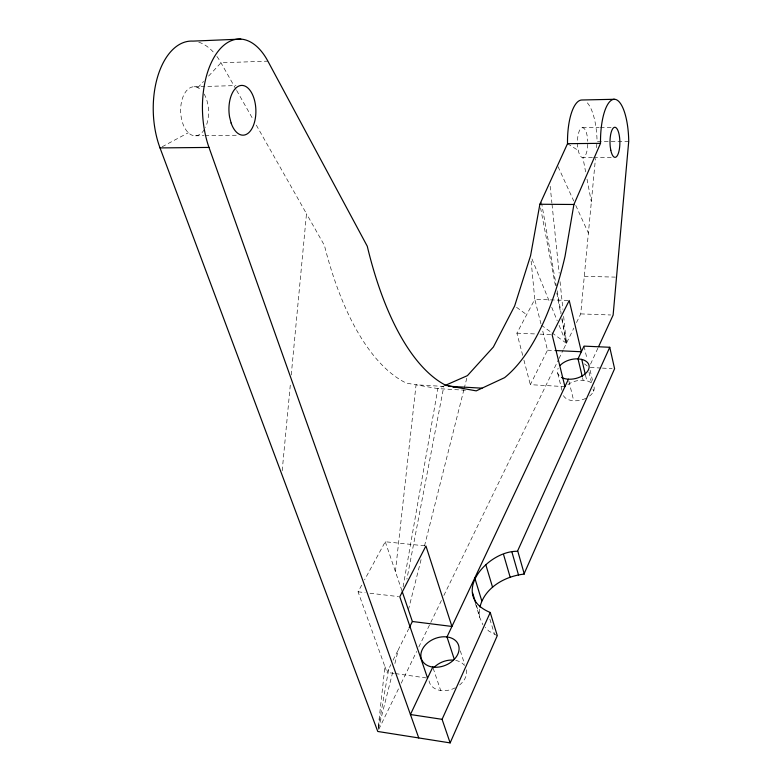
<?xml version="1.0" encoding="UTF-8"?>
<svg xmlns="http://www.w3.org/2000/svg" width="782" height="782" viewBox="0 0 782 782"><rect width="100%" height="100%" fill="white"/><g stroke="black" fill="none" stroke-linecap="round" stroke-linejoin="round"><path stroke-width="0.59" stroke-dasharray="3.91 2.93" d="M282.185 470.774L290.445 383.473M291.246 374.989L306.495 213.74L255.919 124.446M576.481 322.604L580.723 313.895L595.464 158.511M596.5 147.671L596.949 142.852M378.293 726.673L384.92 666.655L358.058 591.808L361.695 585.151M395.409 571.515L416.053 384.803L443.414 386.396M378.4 727.866L388.732 668.923L390.883 664.602M403.092 586.881L437.861 388.615L443.893 385.976L406.904 579.13M378.351 729.127L392.818 671.728M394.881 663.527L398.419 649.471L408.615 629.021M408.409 609.823L421.527 557.781M424.509 545.953L463.853 389.827M464.156 388.644L467.137 376.816M590.547 364.158L598.074 347.795M378.83 729.283L399.084 687.613M401.215 683.224L416.669 651.426M418.8 647.037L441.722 599.882M443.853 595.493L558.436 359.74M558.974 358.635L563.236 349.867M563.763 348.772L573.841 328.049M394.157 673.419L386.992 672.412L388.732 668.923M564.936 386.621L530.333 384.676L547.517 350.18L542.415 329.721M393.033 660.272L398.419 649.471M522.699 355.409L516.902 333.161L534.79 299.35L530.949 259.233M424.724 545.826L385.262 541.75L364.588 579.833M197.797 87.643L203.594 81.436M208.569 76.108L220.993 62.795L267.874 61.143M162.118 146.791L188.345 132.735M194.171 86.763L236.008 85.58M582.424 127.72L599.188 127.486M600.381 127.466L611.153 127.31M195.441 135.794L203.809 135.687M205.001 135.667L237.249 135.237M628.728 141.317L597.067 141.65A42.629 14.78 89.5 0 0 585.816 101.445M592.463 157.475L582.893 157.534L585.63 171.913M593.655 157.475L611.602 157.368M584.281 276.32L615.326 277.121M568.015 300.444L534.79 299.35L540.988 323.992M580.723 313.895L610.713 314.98M516.902 333.161L535.103 333.934M539.961 334.139L550.89 334.598M547.517 350.18L554.77 350.522M590.263 367.491L601.211 368.048M602.423 368.107L612.159 368.605M465.437 390.238L437.861 388.615L406.308 383.092A275.782 118.747 88.9 0 1 324.422 245.401L306.495 213.74M358.058 591.808L365.214 592.658M369.974 593.225L398.595 596.617M395.35 673.585L426.385 677.955M567.888 384.627A16.002 9.873 -13.2 0 1 583.137 380.277L586.852 380.834A16.002 9.873 -13.2 0 1 591.681 383.18M496.941 635.551L488.779 631.054L485.339 627.408M567.517 143.673L578.269 150.447M541.281 325.165L550.958 332.135M551.926 332.839L566.432 343.288L563.548 315.498M516.511 307.297L526.726 314.696M584.447 363.865L587.204 366.005M236.047 89.363L220.993 62.795A70.136 39.921 88.1 0 0 215.715 54.887M236.653 90.429L252.909 119.128M558.074 166.674L573.744 201.003M575.767 205.431L588.406 233.124M475.446 603.596L479.708 617.369L482.914 624.838M531.975 258.959L549.433 301.686M551.73 307.306L557.243 320.796M559.081 325.292L566.432 343.288L561.994 318.215M384.92 666.655L386.992 672.412M385.262 541.75L402.251 591.691M433.16 668.19L440.696 690.496M460.305 650.829L464.625 664.201M476.433 605.336L479.63 615.659M489.884 619.158L494.478 634.192M523.92 360.091L530.333 384.676M557.762 373.366L561.975 390.316M568.905 381.137L573.714 400.775M582.59 377.999L583.137 380.277M585.503 375.194L586.852 380.834M590.087 370.209L592.492 380.404M584.017 346.123L587.087 359.143M588.993 371.997L591.671 383.356M593.01 389.035L593.548 391.313M587.008 179.107L591.348 201.873M540.558 207.846L555.445 285.753M556.813 292.947L560.704 313.318M561.857 319.31L566.432 343.288M541.476 202.401L556.276 285.977M557.126 290.748L561.144 313.435M550.157 186.194L551.906 203.115M552.033 204.317L559.169 273.201M560.049 281.657L562.923 309.447M479.337 609.178L479.708 617.369M587.771 144.22A14.917 5.171 89.5 0 1 579.931 155.227A14.917 5.171 89.5 0 1 579.833 129.89A14.917 5.171 89.5 0 1 587.751 141.317M198.765 42.199A70.136 39.921 88.1 0 1 215.011 54.007M204.395 129.46A24.535 13.949 88.1 0 1 185.686 129.499A24.535 13.949 88.1 0 1 183.017 96.802A24.535 13.949 88.1 0 1 201.189 90.126M204.131 94.026A24.535 13.949 88.1 0 1 205.48 127.427M559.14 375.614A16.139 9.755 -13.3 0 1 558.192 368.175M466.424 669.773A19.599 14.457 -22.6 0 1 459.591 684.993M455.32 687.779A19.599 14.457 -22.6 0 1 428.986 680.663M455.72 660.409A19.599 14.457 -22.6 0 1 464.488 665.492M594.076 386.895A16.002 9.873 -13.2 0 1 589.198 396.357M585.816 398.37A16.002 9.873 -13.2 0 1 563.099 394.832"/><path stroke-width="1.17" d="M598.572 346.7L613.117 315.068L628.728 141.317A43 14.115 89.6 0 0 613.987 99.294A43 14.115 89.6 0 0 600.517 143.341L573.91 204.483L565.034 256.3A278.803 113.918 88.9 0 1 504.566 377.667L476.228 390.873L445.945 385.389A278.803 113.918 88.9 0 1 367.266 246.222L267.874 61.143A71.152 38.543 88.2 0 0 216.272 53.811A71.152 38.543 88.2 0 0 208.99 147.427L418.751 737.944M614.339 99.285L581.994 99.988A42.629 14.78 89.5 0 0 567.517 143.673L539.873 204.249L530.597 255.587L514.654 305.948L493.383 347.012L467.431 375.634L444.968 385.506M479.943 607.096C484.596 587.536 505.162 576.187 523.96 574.115L614.593 368.723L609.755 347.276L584.017 346.123L578.015 358.86L582.316 376.856M609.755 347.276L517.459 551.281C487 550.694 449.171 595.434 490.236 612.482L497.284 635.639L450.139 742.9L377.765 731.473L160.017 147.915A70.136 39.921 88.1 0 1 157.876 75.922A70.136 39.921 88.1 0 1 192.978 41.114L240.836 39.1M450.139 742.9L442.084 719.323L490.236 612.482M432.788 667.075L410.433 714.523L442.084 719.323M568.436 379.202L446.991 636.939L454.234 659.118M409.142 627.946L412.368 621.495L402.251 591.691M567.517 143.673L600.517 143.341M160.017 147.915L208.99 147.427M539.873 204.249L573.91 204.483M555.973 350.571L581.368 351.753L569.208 300.483L552.102 334.647L564.936 386.621M448.663 386.249L482.015 388.185M452.934 386.943L455.31 387.08M412.368 621.495L451.928 626.45L425.926 545.953L399.788 596.764L427.578 678.121M561.496 377.413A16.139 9.755 -13.3 0 0 585.425 373.649A16.139 9.755 -13.3 0 0 581.749 359.397L578.015 358.86A16.139 9.755 -13.3 0 0 559.971 365.595M472.533 592.717L475.72 603.039M474.772 577.986L481.771 600.83M485.739 564.496L492.582 587.302M503.569 554.555L510.206 577.36M512.005 552.327L518.554 575.151M517.811 551.281L524.321 574.125M581.749 359.397L585.239 374.06M434.215 667.232A19.599 14.457 -22.6 0 1 453.443 660.106M231.101 123.009L229.576 116.958A24.887 13.47 88.2 0 1 244.072 85.746A24.887 13.47 88.2 0 1 253.847 124.318A24.887 13.47 88.2 0 1 231.101 123.009M610.781 150.193L610.224 146.576A15.044 4.936 89.6 0 1 615.551 127.427A15.044 4.936 89.6 0 1 619.109 150.594A15.044 4.936 89.6 0 1 610.781 150.193M433.062 667.114A19.804 14.35 -22.2 0 0 458.868 646.372A19.804 14.35 -22.2 0 0 427.989 642.569A19.804 14.35 -22.2 0 0 433.062 667.114"/></g></svg>
